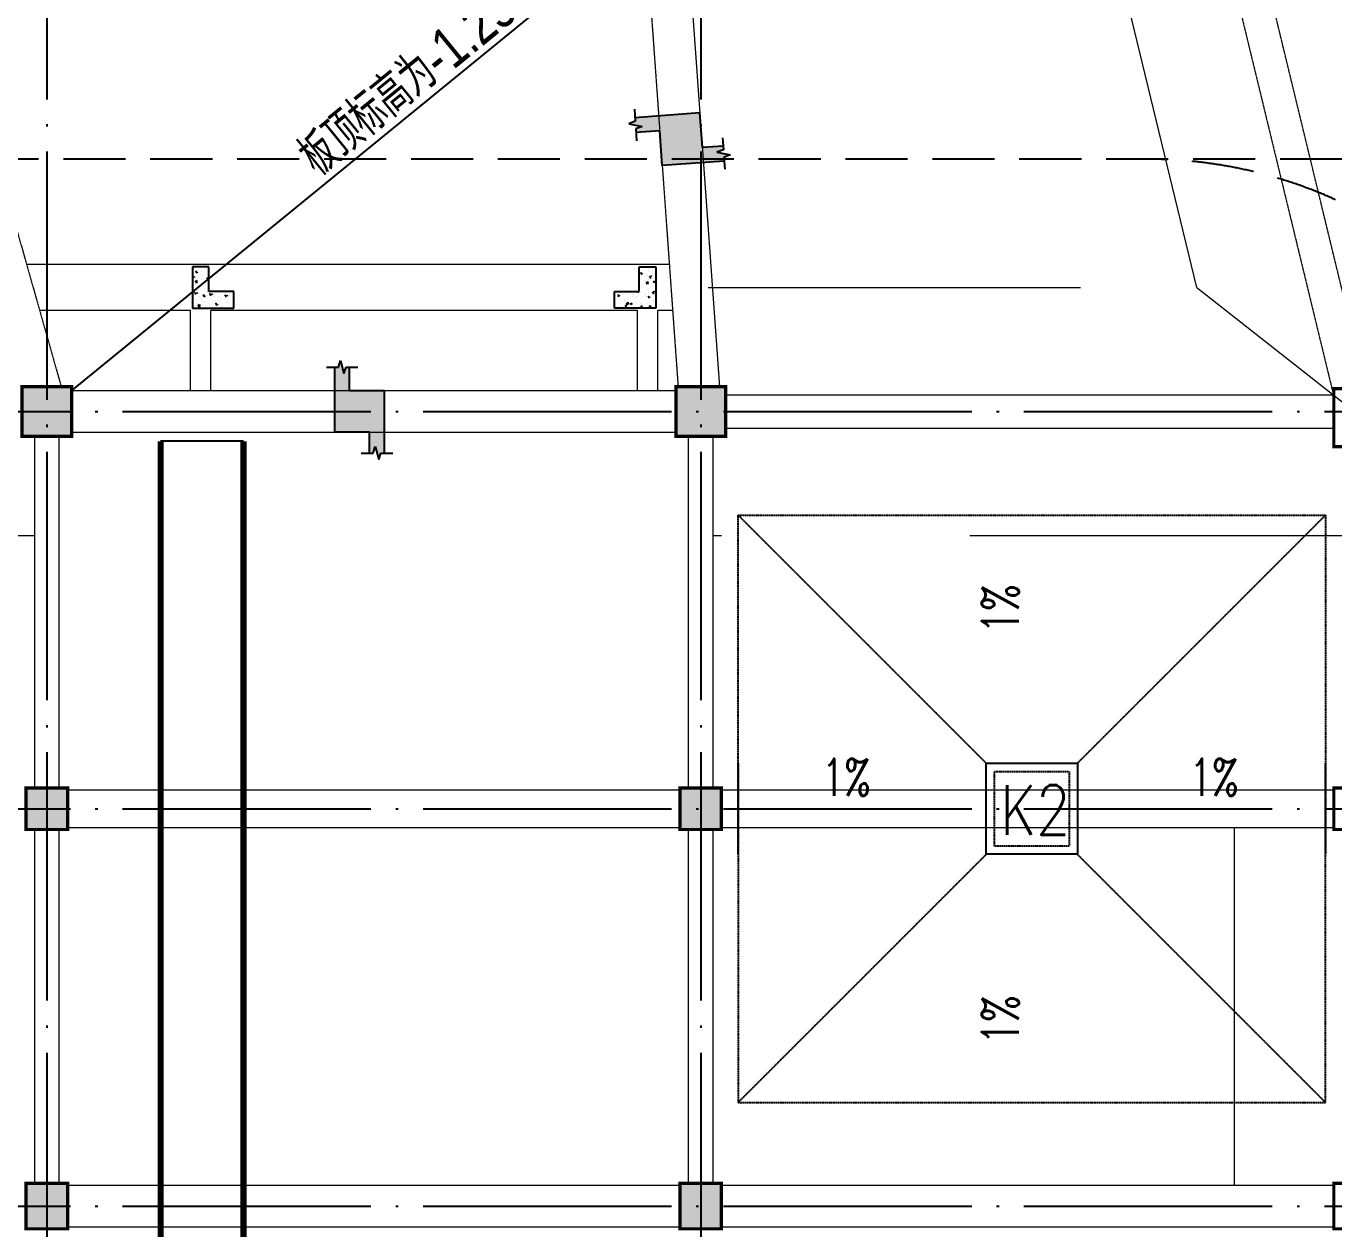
# Model space of a CAD drawing. Extents: x 290727 to 13733020, y 1731457 to 3643100.
# Drawn here: x 566662 to 582462, y 2222505 to 2237037 of the extents above; entities that cross this region are included whole.
import ezdxf

# ---------------------------------------------------------------- set-up
doc = ezdxf.new("R2010")
doc.units = 0
doc.header["$LTSCALE"] = 10
for name, pattern in [('DASH', [0.35, 0.25, -0.1]), ('DASHED', [0.75, 0.5, -0.25]), ('DOTE', [2.42, 2, -0.2, 0.02, -0.2]), ('虚线', [750, 450, -300])]:
    doc.linetypes.add(name, pattern=pattern)
doc.layers.get('0').update_dxf_attribs({"linetype": 'CONTINUOUS'})
for name, color, linetype in [('-A-车行道路', 8, 'CONTINUOUS'), ('BEAM_CONT', 4, 'CONTINUOUS'), ('BEAM_DASH', 144, 'DASHED'), ('COLU', 2, 'CONTINUOUS'), ('COLUMN', 9, 'CONTINUOUS'), ('DOTE', 8, 'DOTE'), ('DUCT-排烟管', 2, 'CONTINUOUS'), ('DUCT-排烟管端线', 4, 'CONTINUOUS'), ('PUB_HATCH', 8, 'CONTINUOUS'), ('PUB_TEXT', 7, 'CONTINUOUS'), ('THIN', 7, 'CONTINUOUS'), ('作业图', 4, 'CONTINUOUS'), ('文字', 4, 'CONTINUOUS'), ('梁上柱', 40, 'CONTINUOUS'), ('楼板文字', 211, 'CONTINUOUS'), ('集水坑', 181, 'DASH')]:
    doc.layers.add(name, color=color, linetype=linetype)
doc.layers.add('板加腋边线', color=253, linetype='虚线', lineweight=18)
doc.layers.get('0').off()
doc.styles.add('_HZTXT', font='simplex.shx', dxfattribs={"width": 0.8, "bigfont": 'HZTXT.shx'})
doc.styles.add('_TCH_DIM', font='SIMPLEX', dxfattribs={"bigfont": 'GBCBIG'})
doc.styles.add('HNSJY', font='HNSJY-07', dxfattribs={"width": 0.8, "bigfont": 'HNSJY-HZ'})

# ---------------------------------------------------------------- blocks, each defined once
blk = doc.blocks.new('A$C55C93FC2')
at = {"layer": 'DOTE', "linetype": 'DOTE', "ltscale": 150}
for p, q in [((81984.1, 127235.5), (81984.1, 52513.6)), ((89884.1, 127235.5), (89884.1, 52513.6)), ((10299.5, 105942.4), (252290.8, 105942.4)), ((10299.5, 101142.4), (107472.3, 101142.4)), ((10299.5, 96342.4), (107472.3, 96342.4))]:
    blk.add_line(p, q, dxfattribs=at)
blk = doc.blocks.new('A$C47EE32D5')
at = {"layer": '集水坑'}
for p, q in [((0, 7100), (3000, 4100)), ((4100, 4100), (7100, 7100)), ((0, 0), (3000, 3000)), ((4100, 3000), (7100, 0))]:
    blk.add_line(p, q, dxfattribs=at)
for points in [[(0, 3000), (0, 7100), (7100, 7100), (7100, 3000)], [(0, 4100), (0, 0), (7100, 0), (7100, 4100)]]:
    blk.add_lwpolyline(points, dxfattribs=at)
at = {"layer": '集水坑', "linetype": 'ByBlock'}
blk.add_lwpolyline([(3000, 4100), (4100, 4100), (4100, 3000), (3000, 3000)], close=True, dxfattribs=at)
at = {"layer": '集水坑', "linetype": 'DASH'}
blk.add_lwpolyline([(3100, 4000), (4000, 4000), (4000, 3100), (3100, 3100)], close=True, dxfattribs=at)
at = {"layer": 'PUB_TEXT', "style": '_TCH_DIM', "width": 0.705882}
for p in [(3392, 5669), (3392, 703)]:
    blk.add_text('1%%%', height=446.2, rotation=90, dxfattribs=at).set_placement(p)
for p in [(1012, 3708), (5456, 3708)]:
    blk.add_text('1%%%', height=446.2, dxfattribs=at).set_placement(p)
at = {"layer": '集水坑', "style": '_HZTXT', "width": 0.8}
blk.add_text('K2', height=600, dxfattribs=at).set_placement((3170, 3237))
blk = doc.blocks.new('_FZH')
blk.add_lwpolyline([(-0.5, -0.5), (0.5, -0.5), (0.5, 0.5), (-0.5, 0.5)], close=True)
at = {"layer": 'PUB_HATCH'}
blk.add_solid([(-0.5, -0.5), (0.5, -0.5), (-0.5, 0.5), (0.5, 0.5)], dxfattribs=at)
blk = doc.blocks.new('车库建筑作业图')
at = {"layer": '-A-车行道路', "linetype": 'DASH', "ltscale": 300}
blk.add_line((585712, 2235430), (527412, 2235430), dxfattribs=at)
for points in [[(585712, 2229930, 0.414214), (580212, 2235430)], [(580212, 2219730, 0.414214), (585712, 2225230)]]:
    blk.add_lwpolyline(points, format="xyb", dxfattribs=at)
blk.add_blockref('A$C47EE32D5', (575263, 2224030))
at = {"layer": 'COLUMN', "linetype": 'Continuous'}
for p, xscale, yscale, zscale, rotation in [((566912, 2232380), 600.0621123705059, 599.9884038520977, 599.9884038520977, 270), ((574812, 2232380), 599.9999998966232, 599.9755865583429, 599.9755865583429, 269.9999999407138), ((566912, 2227580), 500, 500, 500, 270), ((574812, 2227580), 500, 500, 500, 270), ((566912, 2222780), 549.999999511987, 500.0000001899898, 500.0000001899898, 269.999999940721), ((574812, 2222780), 549.999999511987, 500.0000001899898, 500.0000001899898, 269.999999940721)]:
    blk.add_blockref('_FZH', p, dxfattribs=dict(at, xscale=xscale, yscale=yscale, zscale=zscale, rotation=rotation))
at = {"layer": '文字', "linetype": 'Continuous'}
blk.add_blockref('A$C55C93FC2', (484928, 2126437), dxfattribs=at)
blk = doc.blocks.new('A$C7FBF512A')
at = {"layer": 'DUCT-排烟管', "color": 0, "linetype": 'ByBlock', "const_width": 75}
for points in [[(62713, -34408), (62713, -51774)], [(63713, -51774), (63713, -34408)]]:
    blk.add_lwpolyline(points, dxfattribs=at)
at = {"layer": 'DUCT-排烟管端线', "color": 0, "linetype": 'ByBlock'}
blk.add_line((63713, -34408), (62713, -34408), dxfattribs=at)
blk = doc.blocks.new('梁图-10.22')
at = {"layer": 'THIN'}
h = blk.add_hatch(color=0, dxfattribs=at)
h.paths.add_polyline_path([(-1536432, 280180), (-1536419, 280000), (-1536705, 279980), (-1536708, 280023), (-1536631, 280054), (-1536792, 280085), (-1536715, 280116), (-1536718, 280159)])
h.paths.add_polyline_path([(-1535933, 280216), (-1535890, 279617), (-1536389, 279581), (-1536419, 280000), (-1536432, 280180)])
h.paths.add_polyline_path([(-1535653, 279815), (-1535649, 279772), (-1535727, 279741), (-1535566, 279709), (-1535643, 279678), (-1535640, 279635), (-1535890, 279617), (-1535903, 279797)])
h = blk.add_hatch(color=0, dxfattribs=at)
h.paths.add_polyline_path([(-1540346, 276858), (-1540166, 276858), (-1540166, 277145), (-1540209, 277145), (-1540234, 277066), (-1540277, 277224), (-1540302, 277145), (-1540346, 277145)])
h.paths.add_polyline_path([(-1540346, 276358), (-1539746, 276358), (-1539746, 276858), (-1540166, 276858), (-1540346, 276858)])
h.paths.add_polyline_path([(-1539926, 276107), (-1539883, 276107), (-1539857, 276186), (-1539814, 276028), (-1539789, 276107), (-1539746, 276107), (-1539746, 276358), (-1539926, 276358)])
at = {"layer": 'BEAM_CONT', "color": 0, "lineweight": 18}
for p, q in [((-1536094, 282458), (-1535695, 276908)), ((-1543524, 276358), (-1541966, 276358)), ((-1541966, 276358), (-1536566, 276358)), ((-1536566, 276358), (-1536224, 276358))]:
    blk.add_line(p, q, dxfattribs=at)
at = {"layer": 'BEAM_DASH', "color": 0, "lineweight": 18}
for p, q in [((-1545266, 282616), (-1543650, 276908)), ((-1536595, 282458), (-1536197, 276908)), ((-1529648, 282458), (-1528274, 276790)), ((-1527885, 276883), (-1529236, 282458)), ((-1541966, 278383), (-1544067, 278383)), ((-1536566, 278383), (-1541966, 278383)), ((-1536303, 278383), (-1536566, 278383)), ((-1543912, 277833), (-1542091, 277833)), ((-1542091, 277833), (-1542091, 276858)), ((-1541841, 277833), (-1536691, 277833)), ((-1541841, 276858), (-1541841, 277833)), ((-1536691, 277833), (-1536691, 276858)), ((-1536441, 277833), (-1536263, 277833)), ((-1536441, 276858), (-1536441, 277833)), ((-1541966, 276858), (-1543524, 276858)), ((-1536566, 276858), (-1541966, 276858)), ((-1536224, 276858), (-1536566, 276858)), ((-1528274, 276808), (-1535624, 276808)), ((-1535624, 276408), (-1528274, 276408)), ((-1543974, 276308), (-1543974, 272058)), ((-1543674, 272058), (-1543674, 276308)), ((-1536074, 276308), (-1536074, 272058)), ((-1535774, 272058), (-1535774, 276308)), ((-1536174, 272033), (-1543574, 272033)), ((-1528274, 272033), (-1535674, 272033)), ((-1543974, 271558), (-1543974, 267283)), ((-1543674, 267283), (-1543674, 271558)), ((-1543574, 271583), (-1536174, 271583)), ((-1536074, 271558), (-1536074, 267283)), ((-1535774, 267283), (-1535774, 271558)), ((-1535674, 271583), (-1528274, 271583)), ((-1536174, 267258), (-1543574, 267258)), ((-1528274, 267258), (-1535674, 267258)), ((-1543574, 266758), (-1536174, 266758)), ((-1535674, 266758), (-1528274, 266758))]:
    blk.add_line(p, q, dxfattribs=at)
at = {"layer": 'COLU', "color": 0, "const_width": 40}
for points in [[(-1543524, 276908), (-1544124, 276908), (-1544124, 276308), (-1543524, 276308)], [(-1535624, 276908), (-1536224, 276908), (-1536224, 276308), (-1535624, 276308)], [(-1527774, 276883), (-1528274, 276883), (-1528274, 276183), (-1527774, 276183)], [(-1543574, 272058), (-1544074, 272058), (-1544074, 271558), (-1543574, 271558)], [(-1535674, 272058), (-1536174, 272058), (-1536174, 271558), (-1535674, 271558)], [(-1527774, 272058), (-1528274, 272058), (-1528274, 271558), (-1527774, 271558)], [(-1543574, 267283), (-1544074, 267283), (-1544074, 266733), (-1543574, 266733)], [(-1535674, 267283), (-1536174, 267283), (-1536174, 266733), (-1535674, 266733)], [(-1527774, 267283), (-1528274, 267283), (-1528274, 266733), (-1527774, 266733)]]:
    blk.add_lwpolyline(points, close=True, dxfattribs=at)
at = {"layer": 'THIN', "color": 0}
for p, q in [((-1536725, 280260), (-1536715, 280116)), ((-1535933, 280216), (-1536718, 280159)), ((-1535903, 279797), (-1535933, 280216)), ((-1536715, 280116), (-1536792, 280085)), ((-1536792, 280085), (-1536631, 280054)), ((-1536631, 280054), (-1536708, 280023)), ((-1536708, 280023), (-1536698, 279879)), ((-1536419, 280000), (-1536705, 279980)), ((-1536389, 279581), (-1536419, 280000)), ((-1535660, 279915), (-1535649, 279772)), ((-1535653, 279815), (-1535903, 279797)), ((-1535649, 279772), (-1535727, 279741)), ((-1535727, 279741), (-1535566, 279709)), ((-1535566, 279709), (-1535643, 279678)), ((-1535643, 279678), (-1535632, 279535)), ((-1535640, 279635), (-1536389, 279581)), ((-1540446, 277145), (-1540302, 277145)), ((-1540346, 276358), (-1540346, 277145)), ((-1540302, 277145), (-1540277, 277224)), ((-1540277, 277224), (-1540234, 277066)), ((-1540234, 277066), (-1540209, 277145)), ((-1540209, 277145), (-1540065, 277145)), ((-1540166, 276858), (-1540166, 277145)), ((-1539746, 276858), (-1540166, 276858)), ((-1539746, 276107), (-1539746, 276858)), ((-1539926, 276358), (-1540346, 276358)), ((-1539926, 276107), (-1539926, 276358)), ((-1539883, 276107), (-1539857, 276186)), ((-1539857, 276186), (-1539814, 276028)), ((-1540027, 276107), (-1539883, 276107)), ((-1539814, 276028), (-1539789, 276107)), ((-1539789, 276107), (-1539645, 276107))]:
    blk.add_line(p, q, dxfattribs=at)
at = {"layer": '板加腋边线', "color": 0, "lineweight": 18}
for p, q in [((-1529931, 278108), (-1530985, 282458)), ((-1535835, 278108), (-1529931, 278108)), ((-1529931, 278108), (-1528024, 276608)), ((-1543974, 275108), (-1551574, 275108)), ((-1528174, 275108), (-1535774, 275108)), ((-1529474, 267258), (-1529474, 271583))]:
    blk.add_line(p, q, dxfattribs=at)
at = {"layer": '梁上柱', "color": 0, "linetype": 'Continuous'}
for p, q in [((-1541866, 278358), (-1542066, 278358)), ((-1542066, 278358), (-1542066, 277858)), ((-1542066, 278238), (-1542062, 278243)), ((-1542046, 278342), (-1542046, 278342)), ((-1542041, 278222), (-1542044, 278238)), ((-1542029, 278353), (-1542029, 278353)), ((-1542027, 278296), (-1542010, 278303)), ((-1542023, 278291), (-1542010, 278283)), ((-1542019, 278354), (-1542019, 278354)), ((-1542008, 278283), (-1542003, 278298)), ((-1542000, 278298), (-1542000, 278298)), ((-1542000, 278266), (-1542000, 278266)), ((-1541958, 278298), (-1541958, 278298)), ((-1541910, 278337), (-1541910, 278337)), ((-1541872, 278314), (-1541872, 278314)), ((-1541866, 278058), (-1541866, 278358)), ((-1536666, 278358), (-1536466, 278358)), ((-1536666, 278058), (-1536666, 278358)), ((-1536650, 278279), (-1536632, 278286)), ((-1536647, 278278), (-1536635, 278270)), ((-1536638, 278287), (-1536638, 278287)), ((-1536636, 278247), (-1536636, 278247)), ((-1536634, 278269), (-1536629, 278284)), ((-1536569, 278255), (-1536569, 278255)), ((-1536566, 278340), (-1536566, 278340)), ((-1536556, 278315), (-1536556, 278315)), ((-1536549, 278329), (-1536549, 278329)), ((-1536547, 278296), (-1536547, 278296)), ((-1536543, 278230), (-1536531, 278244)), ((-1536520, 278238), (-1536523, 278254)), ((-1536503, 278281), (-1536503, 278281)), ((-1536488, 278273), (-1536488, 278273)), ((-1536483, 278305), (-1536483, 278305)), ((-1536466, 278358), (-1536466, 277858)), ((-1542066, 278226), (-1542055, 278225)), ((-1542066, 278110), (-1542065, 278114)), ((-1542041, 278178), (-1542041, 278178)), ((-1542031, 278175), (-1542012, 278196)), ((-1542028, 278170), (-1542006, 278166)), ((-1542008, 278167), (-1542011, 278191)), ((-1542009, 278184), (-1542009, 278184)), ((-1542006, 278128), (-1542006, 278128)), ((-1542003, 278213), (-1542003, 278213)), ((-1541973, 278087), (-1541973, 278087)), ((-1541959, 278207), (-1541959, 278207)), ((-1541909, 278095), (-1541909, 278095)), ((-1541906, 278187), (-1541906, 278187)), ((-1541906, 278173), (-1541906, 278173)), ((-1541892, 278212), (-1541880, 278227)), ((-1541888, 278210), (-1541873, 278209)), ((-1541878, 278145), (-1541878, 278145)), ((-1541876, 278194), (-1541866, 278198)), ((-1541875, 278229), (-1541875, 278229)), ((-1541871, 278189), (-1541866, 278186)), ((-1536617, 278104), (-1536617, 278104)), ((-1536613, 278196), (-1536613, 278196)), ((-1536607, 278186), (-1536607, 278186)), ((-1536582, 278158), (-1536562, 278178)), ((-1536582, 278160), (-1536560, 278157)), ((-1536575, 278086), (-1536575, 278086)), ((-1536572, 278170), (-1536572, 278170)), ((-1536560, 278154), (-1536563, 278178)), ((-1536550, 278204), (-1536550, 278204)), ((-1536539, 278159), (-1536539, 278159)), ((-1536538, 278229), (-1536523, 278228)), ((-1536520, 278117), (-1536520, 278117)), ((-1536499, 278177), (-1536481, 278184)), ((-1536496, 278176), (-1536483, 278167)), ((-1536483, 278167), (-1536478, 278182)), ((-1536471, 278180), (-1536471, 278180)), ((-1542059, 277948), (-1542059, 277948)), ((-1542040, 277986), (-1542040, 277986)), ((-1542039, 278037), (-1542026, 278052)), ((-1542035, 278035), (-1542020, 278034)), ((-1542019, 278033), (-1542019, 278033)), ((-1542013, 277959), (-1542013, 277959)), ((-1542010, 278078), (-1542010, 278078)), ((-1542009, 278044), (-1542009, 278044)), ((-1542005, 278031), (-1542008, 278047)), ((-1541976, 277995), (-1541976, 277995)), ((-1541959, 277977), (-1541959, 277977)), ((-1541938, 278010), (-1541920, 278017)), ((-1541933, 278005), (-1541920, 277996)), ((-1541924, 277942), (-1541924, 277942)), ((-1541918, 277996), (-1541913, 278012)), ((-1541884, 277976), (-1541884, 277976)), ((-1541881, 278060), (-1541881, 278060)), ((-1541880, 278007), (-1541880, 278007)), ((-1541874, 278072), (-1541874, 278072)), ((-1541871, 278058), (-1541871, 278058)), ((-1541566, 278058), (-1541866, 278058)), ((-1541857, 278021), (-1541844, 278036)), ((-1541853, 278019), (-1541838, 278018)), ((-1541823, 278015), (-1541826, 278031)), ((-1541810, 278002), (-1541810, 278002)), ((-1541788, 277936), (-1541788, 277936)), ((-1541786, 277928), (-1541786, 277928)), ((-1541752, 277995), (-1541752, 277995)), ((-1541723, 277937), (-1541723, 277937)), ((-1541719, 278029), (-1541719, 278029)), ((-1541674, 278005), (-1541662, 278020)), ((-1541671, 278003), (-1541656, 278002)), ((-1541662, 278028), (-1541662, 278028)), ((-1541656, 278037), (-1541656, 278037)), ((-1541653, 277931), (-1541653, 277931)), ((-1541641, 277999), (-1541644, 278015)), ((-1541627, 277949), (-1541627, 277949)), ((-1541625, 277928), (-1541625, 277928)), ((-1541622, 278013), (-1541622, 278013)), ((-1541573, 277990), (-1541566, 277992)), ((-1541568, 277985), (-1541566, 277983)), ((-1541566, 277858), (-1541566, 278058)), ((-1536966, 278058), (-1536666, 278058)), ((-1536966, 277858), (-1536966, 278058)), ((-1536966, 278033), (-1536966, 278033)), ((-1536925, 278013), (-1536908, 278020)), ((-1536923, 278012), (-1536910, 278003)), ((-1536910, 278003), (-1536904, 278018)), ((-1536907, 277975), (-1536907, 277975)), ((-1536874, 278034), (-1536874, 278034)), ((-1536846, 277956), (-1536846, 277956)), ((-1536843, 277933), (-1536843, 277933)), ((-1536838, 277966), (-1536838, 277966)), ((-1536835, 278051), (-1536835, 278051)), ((-1536820, 277910), (-1536800, 277931)), ((-1536797, 277906), (-1536800, 277930)), ((-1536747, 277996), (-1536747, 277996)), ((-1536738, 278028), (-1536738, 278028)), ((-1536710, 277982), (-1536710, 277982)), ((-1536707, 277927), (-1536707, 277927)), ((-1536698, 277982), (-1536698, 277982)), ((-1536690, 278055), (-1536688, 278058)), ((-1536685, 278054), (-1536670, 278053)), ((-1536683, 278004), (-1536683, 278004)), ((-1536656, 278056), (-1536656, 278056)), ((-1536637, 277926), (-1536637, 277926)), ((-1536603, 278022), (-1536603, 278022)), ((-1536587, 278017), (-1536587, 278017)), ((-1536578, 278001), (-1536578, 278001)), ((-1536560, 277993), (-1536543, 278000)), ((-1536558, 277992), (-1536545, 277983)), ((-1536549, 278007), (-1536549, 278007)), ((-1536545, 277982), (-1536539, 277998)), ((-1536521, 278050), (-1536521, 278050)), ((-1536508, 278039), (-1536496, 278053)), ((-1536503, 278038), (-1536488, 278037)), ((-1536494, 277938), (-1536494, 277938)), ((-1536489, 277951), (-1536489, 277951)), ((-1536484, 278047), (-1536487, 278063)), ((-1536467, 278016), (-1536467, 278016)), ((-1542066, 277858), (-1541566, 277858)), ((-1542043, 277895), (-1542043, 277895)), ((-1542016, 277875), (-1542016, 277875)), ((-1542010, 277862), (-1542010, 277862)), ((-1542006, 277914), (-1542006, 277914)), ((-1541998, 277886), (-1541978, 277906)), ((-1541994, 277880), (-1541972, 277877)), ((-1541994, 277858), (-1541991, 277861)), ((-1541975, 277878), (-1541977, 277902)), ((-1541947, 277907), (-1541947, 277907)), ((-1541887, 277891), (-1541887, 277891)), ((-1541870, 277908), (-1541870, 277908)), ((-1541862, 277888), (-1541862, 277888)), ((-1541786, 277908), (-1541768, 277914)), ((-1541781, 277903), (-1541769, 277894)), ((-1541767, 277894), (-1541762, 277909)), ((-1541755, 277910), (-1541755, 277910)), ((-1541735, 277902), (-1541735, 277902)), ((-1541713, 277913), (-1541713, 277913)), ((-1541713, 277858), (-1541707, 277864)), ((-1541706, 277858), (-1541706, 277860)), ((-1541599, 277897), (-1541599, 277897)), ((-1536466, 277858), (-1536966, 277858)), ((-1536933, 277875), (-1536933, 277875)), ((-1536841, 277881), (-1536841, 277881)), ((-1536837, 277880), (-1536825, 277894)), ((-1536832, 277879), (-1536817, 277878)), ((-1536820, 277913), (-1536797, 277909)), ((-1536814, 277888), (-1536817, 277904)), ((-1536814, 277895), (-1536814, 277895)), ((-1536785, 277900), (-1536785, 277900)), ((-1536774, 277911), (-1536756, 277918)), ((-1536771, 277910), (-1536758, 277901)), ((-1536758, 277900), (-1536753, 277916)), ((-1536750, 277904), (-1536750, 277904)), ((-1536713, 277898), (-1536713, 277898)), ((-1536655, 277864), (-1536643, 277878)), ((-1536654, 277916), (-1536654, 277916)), ((-1536650, 277863), (-1536635, 277862)), ((-1536631, 277872), (-1536634, 277888)), ((-1536581, 277917), (-1536581, 277917)), ((-1536571, 277921), (-1536571, 277921)), ((-1536549, 277871), (-1536526, 277867)), ((-1536548, 277868), (-1536529, 277889)), ((-1536526, 277864), (-1536529, 277888))]:
    blk.add_line(p, q, dxfattribs=at)
at = {"layer": '楼板文字', "color": 0, "linetype": 'Continuous'}
blk.add_line((-1543524, 276858), (-1536666, 282458), dxfattribs=at)
at = {"layer": '楼板文字', "color": 0, "linetype": 'Continuous', "style": 'HNSJY', "width": 0.8}
blk.add_text('板顶标高为-1.250', height=500, rotation=39.2331, dxfattribs=at).set_placement((-1540524, 279416, -5))

msp = doc.modelspace()

# ---------------------------------------------------------------- block references
at = {"layer": '作业图', "color": 8, "linetype": 'ByBlock', "extrusion": (8.37508e-20, 6.90696e-07, 1)}
msp.add_blockref('梁图-10.22', (2110736, 1955772, 0), dxfattribs=at)
at = {"layer": '作业图', "linetype": 'Continuous'}
msp.add_blockref('车库建筑作业图', (0, 0), dxfattribs=at)
at = {"layer": '文字', "color": 8}
msp.add_blockref('A$C7FBF512A', (505574, 2266429), dxfattribs=at)

doc.saveas('drawing.dxf')
